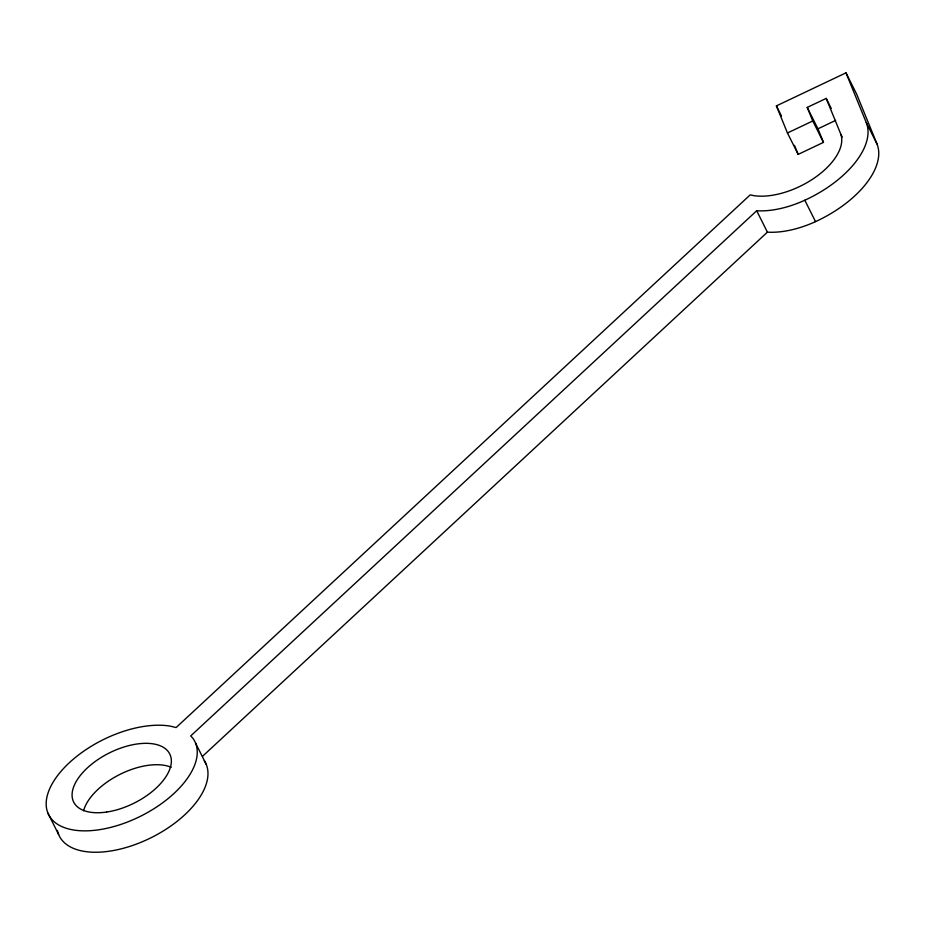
<?xml version="1.0" encoding="UTF-8"?>
<svg xmlns="http://www.w3.org/2000/svg" width="925" height="925" viewBox="0 0 925 925"><rect width="100%" height="100%" fill="white"/><g stroke="black" fill="none" stroke-linecap="round" stroke-linejoin="round"><path stroke-width="1.39" d="M845.982 72.844L866.251 122.528A84.117 43.833 -26.6 0 1 804.819 200.228A70.497 36.734 -26.6 0 1 756.696 210.761L190.712 735.93L192.782 738.127A81.758 42.596 -26.6 0 1 121.476 824.21A81.758 42.596 -26.6 0 1 50.806 786.366A81.758 42.596 -26.6 0 1 170.454 726.171L176.108 727.559L750.21 194.863L753.91 195.661A58.448 30.456 -26.6 0 0 815.237 177.403A58.448 30.456 -26.6 0 0 840.952 134.541L826.21 98.408L807.224 107.416L812.763 120.967L823.47 142.369L798.171 154.383L787.452 132.992L776.399 105.889L845.982 72.844L856.7 94.234L876.969 143.918A84.117 43.833 -26.6 0 1 815.526 221.63A70.497 36.734 -26.6 0 1 767.403 232.152L202.483 756.349M787.452 132.992L812.763 120.967M823.47 142.369L817.943 128.818L835.657 120.4M866.251 122.528L876.969 143.918M826.21 98.408L831.251 108.479M840.952 134.541L842.212 137.062M807.224 107.416L817.943 128.818M776.399 105.889L781.44 115.949M804.819 200.228L815.526 221.63M756.696 210.761L767.403 232.152M195.522 742.995L206.24 764.385M47.903 813.087L58.622 834.477M794.482 145.341L798.171 154.383M83.562 810.774A53.719 27.993 -26.6 0 1 120.25 774.225A53.719 27.993 -26.6 0 1 171.241 767.288M204.298 760.674A81.758 42.596 -26.6 0 1 148.555 838.952A81.758 42.596 -26.6 0 1 57.396 830.43M106.641 812.046A53.719 27.993 -26.6 0 0 170.212 755.008A53.719 27.993 -26.6 0 0 88.291 767.056A53.719 27.993 -26.6 0 0 106.641 812.046"/></g></svg>
